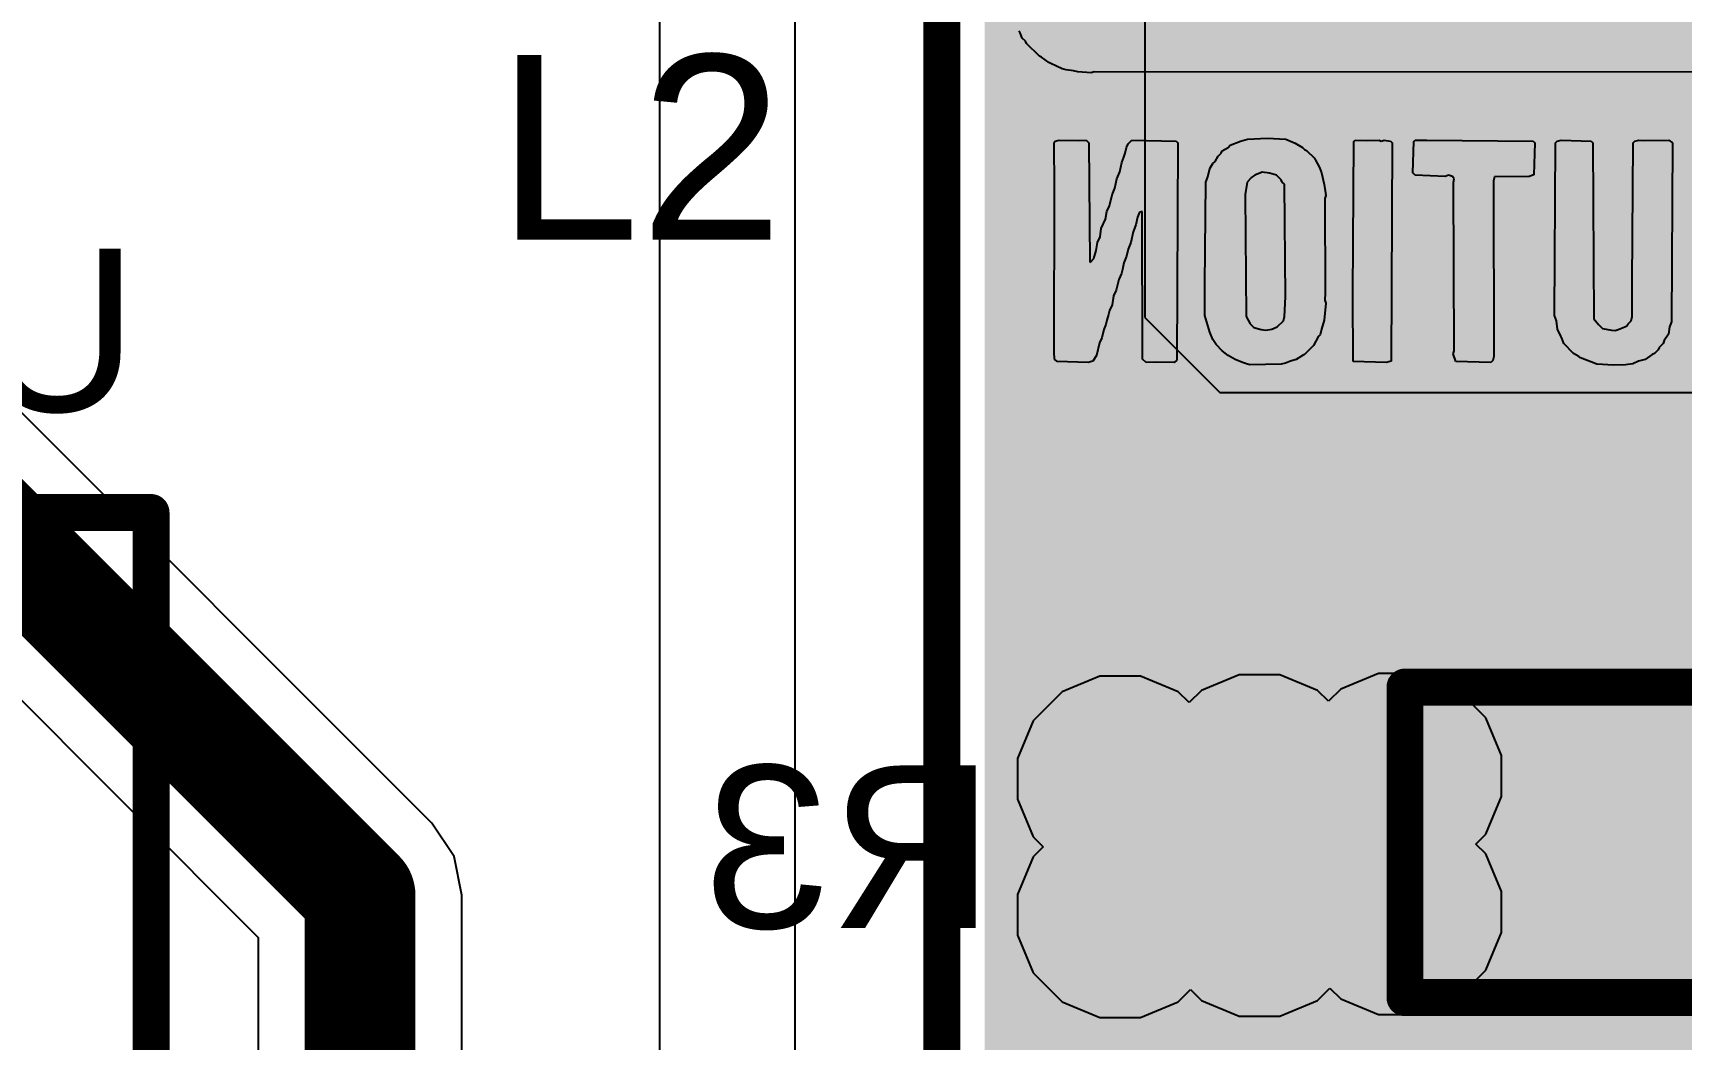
# Model space of a CAD drawing. Header units: millimetres. Extents: x -6 to 110, y 0 to 86.
# Drawn here: x 20.48 to 26.14, y 16.94 to 20.39 of the extents above; entities that cross this region are included whole.
import ezdxf

# ---------------------------------------------------------------- set-up
doc = ezdxf.new("R2010")
doc.units = ezdxf.units.MM
for name, color, linetype in [('BottomLayer', 5, 'Continuous'), ('BottomOverlay', 54, 'Continuous'), ('BottomPaste', 16, 'Continuous'), ('BottomSolder', 6, 'Continuous'), ('MidLayer1', 16, 'Continuous'), ('MidLayer2', 76, 'Continuous'), ('TopLayer', 1, 'Continuous'), ('TopOverlay', 2, 'Continuous'), ('ViaHoleLayer', 16, 'Continuous')]:
    doc.layers.add(name, color=color, linetype=linetype)
doc.styles.add('Arial', font='', dxfattribs={"height": 0.2})
doc.styles.get('Arial').set_extended_font_data('Arial')

# ---------------------------------------------------------------- blocks, each defined once
blk = doc.blocks.new('SMDRI127_471MT_16')
at = {"layer": 'TopOverlay', "const_width": 0.127}
blk.add_lwpolyline([(6.3246, -6.2738), (-6.35, -6.2738)], dxfattribs=at)
blk = doc.blocks.new('R___0603_B_25')
at = {"layer": 'BottomLayer'}
for points in [[(-1.143, -0.4445), (-1.143, 0.4445), (-0.381, 0.4445), (-0.381, -0.4445)], [(0.381, -0.4445), (0.381, 0.4445), (1.143, 0.4445), (1.143, -0.4445)]]:
    blk.add_hatch(color=5, dxfattribs=at).paths.add_polyline_path(points)
at = {"layer": 'BottomPaste'}
for points in [[(-1.143, -0.4445), (-1.143, 0.4445), (-0.381, 0.4445), (-0.381, -0.4445)], [(0.381, -0.4445), (0.381, 0.4445), (1.143, 0.4445), (1.143, -0.4445)]]:
    blk.add_hatch(color=16, dxfattribs=at).paths.add_polyline_path(points)
at = {"layer": 'BottomSolder'}
for points in [[(-1.2446, -0.5461), (-1.2446, 0.5461), (-0.2794, 0.5461), (-0.2794, -0.5461)], [(0.2794, -0.5461), (0.2794, 0.5461), (1.2446, 0.5461), (1.2446, -0.5461)]]:
    blk.add_hatch(color=6, dxfattribs=at).paths.add_polyline_path(points)
at = {"layer": 'BottomOverlay', "const_width": 0.127}
for points in [[(-1.2192, -0.5334), (-1.2192, 0.5334)], [(-1.2192, 0.5334), (1.2192, 0.5334)], [(1.2192, -0.5334), (1.2192, 0.5334)], [(-1.2192, -0.5334), (1.2192, -0.5334)]]:
    blk.add_lwpolyline(points, dxfattribs=at)
at = {"layer": 'BottomOverlay', "const_width": 0.0635}
for points in [[(-1.25095, 0.5334, 1), (-1.18745, 0.5334, 1)], [(-1.25095, 0.5334, 1), (-1.18745, 0.5334, 1)], [(1.18745, 0.5334, 1), (1.25095, 0.5334, 1)], [(1.18745, 0.5334, 1), (1.25095, 0.5334, 1)], [(-1.25095, -0.5334, 1), (-1.18745, -0.5334, 1)], [(-1.25095, -0.5334, 1), (-1.18745, -0.5334, 1)], [(1.18745, -0.5334, 1), (1.25095, -0.5334, 1)], [(1.18745, -0.5334, 1), (1.25095, -0.5334, 1)]]:
    blk.add_lwpolyline(points, format="xyb", close=True, dxfattribs=at)
blk = doc.blocks.new('SOT_89_3_B_37')
at = {"layer": 'BottomLayer'}
for points in [[(-1.79, 1.9975), (-1.21, 1.9975), (-1.21, 0.2675), (-1.79, 0.2675)], [(-0.29, 1.9975), (0.29, 1.9975), (0.29, 0.2675), (-0.29, 0.2675)], [(1.21, 1.9975), (1.79, 1.9975), (1.79, 0.2675), (1.21, 0.2675)], [(-0.9665, 0.3825), (0.9665, 0.3825), (0.9665, -2.6475), (-0.9665, -2.6475)]]:
    blk.add_hatch(color=5, dxfattribs=at).paths.add_polyline_path(points)
at = {"layer": 'BottomPaste'}
for points in [[(-1.79, 1.9975), (-1.21, 1.9975), (-1.21, 0.2675), (-1.79, 0.2675)], [(-0.29, 1.9975), (0.29, 1.9975), (0.29, 0.2675), (-0.29, 0.2675)], [(1.21, 1.9975), (1.79, 1.9975), (1.79, 0.2675), (1.21, 0.2675)], [(-0.9665, 0.3825), (0.9665, 0.3825), (0.9665, -2.6475), (-0.9665, -2.6475)]]:
    blk.add_hatch(color=16, dxfattribs=at).paths.add_polyline_path(points)
at = {"layer": 'BottomSolder'}
for points in [[(-1.8916, 2.0991), (-1.1084, 2.0991), (-1.1084, 0.1659), (-1.8916, 0.1659)], [(-0.3916, 2.0991), (0.3916, 2.0991), (0.3916, 0.1659), (-0.3916, 0.1659)], [(1.1084, 2.0991), (1.8916, 2.0991), (1.8916, 0.1659), (1.1084, 0.1659)], [(-1.0681, 0.4841), (1.0681, 0.4841), (1.0681, -2.7491), (-1.0681, -2.7491)]]:
    blk.add_hatch(color=6, dxfattribs=at).paths.add_polyline_path(points)
at = {"layer": 'BottomOverlay', "const_width": 0.127}
for points in [[(-2.0828, 1.27), (-2.0828, 1.016)], [(-1.9558, 1.143), (-2.0828, 1.27)], [(-1.9558, 1.143), (-2.0828, 1.016)], [(-2.3114, 0.889), (-2.3114, -1.7272)], [(2.3114, 0.889), (2.3114, -1.7272)], [(-1.1176, -1.7272), (-2.3114, -1.7272)], [(2.3114, -1.7272), (1.1176, -1.7272)]]:
    blk.add_lwpolyline(points, dxfattribs=at)
at = {"layer": 'BottomOverlay', "const_width": 0.0635}
for points in [[(-2.1146, 1.27, 1), (-2.0511, 1.27, 1)], [(-2.1146, 1.27, 1), (-2.0511, 1.27, 1)], [(-1.9876, 1.143, 1), (-1.9241, 1.143, 1)], [(-1.9876, 1.143, 1), (-1.9241, 1.143, 1)], [(-2.1146, 1.016, 1), (-2.0511, 1.016, 1)], [(-2.1146, 1.016, 1), (-2.0511, 1.016, 1)], [(-2.3432, 0.889, 1), (-2.2797, 0.889, 1)], [(2.2797, 0.889, 1), (2.3432, 0.889, 1)], [(-2.3432, -1.7272, 1), (-2.2797, -1.7272, 1)], [(-2.3432, -1.7272, 1), (-2.2797, -1.7272, 1)], [(-1.1494, -1.7272, 1), (-1.0859, -1.7272, 1)], [(1.0859, -1.7272, 1), (1.1494, -1.7272, 1)], [(2.2797, -1.7272, 1), (2.3432, -1.7272, 1)], [(2.2797, -1.7272, 1), (2.3432, -1.7272, 1)]]:
    blk.add_lwpolyline(points, format="xyb", close=True, dxfattribs=at)

msp = doc.modelspace()

# ---------------------------------------------------------------- hatches: boundary and pattern name
at = {"layer": 'BottomLayer'}
for points in [[(25.3882, 19.8783), (31.006, 19.8783), (31.006, 24.2316), (25.3882, 24.2316)], [(23.8684, 17.1458), (26.041, 17.1458), (26.041, 18.0574), (23.8684, 18.0574)]]:
    msp.add_hatch(color=5, dxfattribs=at).paths.add_polyline_path(points)
h = msp.add_hatch(color=5, dxfattribs=at)
edge = h.paths.add_edge_path()
edge.add_arc((24.2143, 17.8312), 0.2, 0, 360)
h = msp.add_hatch(color=5, dxfattribs=at)
edge = h.paths.add_edge_path()
edge.add_arc((24.6929, 17.836), 0.2, 0, 360)
h = msp.add_hatch(color=5, dxfattribs=at)
edge = h.paths.add_edge_path()
edge.add_arc((25.1714, 17.8407), 0.2, 0, 360)
h = msp.add_hatch(color=5, dxfattribs=at)
edge = h.paths.add_edge_path()
edge.add_arc((24.2143, 17.3641), 0.2, 0, 360)
h = msp.add_hatch(color=5, dxfattribs=at)
edge = h.paths.add_edge_path()
edge.add_arc((24.6929, 17.3688), 0.2, 0, 360)
h = msp.add_hatch(color=5, dxfattribs=at)
edge = h.paths.add_edge_path()
edge.add_arc((25.1714, 17.3736), 0.2, 0, 360)
at = {"layer": 'MidLayer1'}
h = msp.add_hatch(color=16, dxfattribs=at)
edge = h.paths.add_edge_path()
edge.add_arc((24.2143, 17.8312), 0.2, 0, 360)
h = msp.add_hatch(color=16, dxfattribs=at)
edge = h.paths.add_edge_path()
edge.add_arc((24.6929, 17.836), 0.2, 0, 360)
h = msp.add_hatch(color=16, dxfattribs=at)
edge = h.paths.add_edge_path()
edge.add_arc((25.1714, 17.8407), 0.2, 0, 360)
h = msp.add_hatch(color=16, dxfattribs=at)
edge = h.paths.add_edge_path()
edge.add_arc((24.2143, 17.3641), 0.2, 0, 360)
h = msp.add_hatch(color=16, dxfattribs=at)
edge = h.paths.add_edge_path()
edge.add_arc((24.6929, 17.3688), 0.2, 0, 360)
h = msp.add_hatch(color=16, dxfattribs=at)
edge = h.paths.add_edge_path()
edge.add_arc((25.1714, 17.3736), 0.2, 0, 360)
at = {"layer": 'MidLayer2'}
h = msp.add_hatch(color=76, dxfattribs=at)
edge = h.paths.add_edge_path()
edge.add_arc((24.2143, 17.8312), 0.2, 0, 360)
h = msp.add_hatch(color=76, dxfattribs=at)
edge = h.paths.add_edge_path()
edge.add_arc((24.6929, 17.836), 0.2, 0, 360)
h = msp.add_hatch(color=76, dxfattribs=at)
edge = h.paths.add_edge_path()
edge.add_arc((25.1714, 17.8407), 0.2, 0, 360)
h = msp.add_hatch(color=76, dxfattribs=at)
edge = h.paths.add_edge_path()
edge.add_arc((24.2143, 17.3641), 0.2, 0, 360)
h = msp.add_hatch(color=76, dxfattribs=at)
edge = h.paths.add_edge_path()
edge.add_arc((24.6929, 17.3688), 0.2, 0, 360)
h = msp.add_hatch(color=76, dxfattribs=at)
edge = h.paths.add_edge_path()
edge.add_arc((25.1714, 17.3736), 0.2, 0, 360)
at = {"layer": 'TopLayer'}
msp.add_hatch(color=1, dxfattribs=at).paths.add_polyline_path([(23.749, 14.4096), (37, 14.4096), (37, 20.5065), (23.749, 20.5065)])
h = msp.add_hatch(color=1, dxfattribs=at)
edge = h.paths.add_edge_path()
edge.add_arc((24.2143, 17.8312), 0.2, 0, 360)
h = msp.add_hatch(color=1, dxfattribs=at)
edge = h.paths.add_edge_path()
edge.add_arc((24.6929, 17.836), 0.2, 0, 360)
h = msp.add_hatch(color=1, dxfattribs=at)
edge = h.paths.add_edge_path()
edge.add_arc((25.1714, 17.8407), 0.2, 0, 360)
h = msp.add_hatch(color=1, dxfattribs=at)
edge = h.paths.add_edge_path()
edge.add_arc((24.2143, 17.3641), 0.2, 0, 360)
h = msp.add_hatch(color=1, dxfattribs=at)
edge = h.paths.add_edge_path()
edge.add_arc((24.6929, 17.3688), 0.2, 0, 360)
h = msp.add_hatch(color=1, dxfattribs=at)
edge = h.paths.add_edge_path()
edge.add_arc((25.1714, 17.3736), 0.2, 0, 360)
at = {"layer": 'ViaHoleLayer'}
h = msp.add_hatch(color=16, dxfattribs=at)
edge = h.paths.add_edge_path()
edge.add_arc((24.2143, 17.8312), 0.1, 0, 360)
h = msp.add_hatch(color=16, dxfattribs=at)
edge = h.paths.add_edge_path()
edge.add_arc((24.6929, 17.836), 0.1, 0, 360)
h = msp.add_hatch(color=16, dxfattribs=at)
edge = h.paths.add_edge_path()
edge.add_arc((25.1714, 17.8407), 0.1, 0, 360)
h = msp.add_hatch(color=16, dxfattribs=at)
edge = h.paths.add_edge_path()
edge.add_arc((24.2143, 17.3641), 0.1, 0, 360)
h = msp.add_hatch(color=16, dxfattribs=at)
edge = h.paths.add_edge_path()
edge.add_arc((24.6929, 17.3688), 0.1, 0, 360)
h = msp.add_hatch(color=16, dxfattribs=at)
edge = h.paths.add_edge_path()
edge.add_arc((25.1714, 17.3736), 0.1, 0, 360)

# ---------------------------------------------------------------- linework, layer by layer
at = {"layer": 'BottomLayer'}
msp.add_line((23.0972, 23.0017), (23.0972, 8.1764), dxfattribs=at)
at = {"layer": 'BottomOverlay'}
for p, q in [((23.8708, 20.3929), (23.8673, 20.4)), ((23.878, 20.3751), (23.8708, 20.3929)), ((23.8886, 20.3645), (23.878, 20.3751)), ((23.8922, 20.3573), (23.8886, 20.3645)), ((23.9366, 20.3129), (23.8922, 20.3573)), ((23.9437, 20.3093), (23.9366, 20.3129)), ((23.9686, 20.2916), (23.9437, 20.3093)), ((23.9757, 20.288), (23.9686, 20.2916)), ((24.0148, 20.2702), (23.9757, 20.288)), ((24.029, 20.2667), (24.0148, 20.2702)), ((24.0539, 20.2631), (24.029, 20.2667)), ((24.0682, 20.2596), (24.0539, 20.2631)), ((24.1144, 20.256), (24.0682, 20.2596)), ((24.125, 20.2596), (24.1144, 20.256)), ((26.8357, 20.2578), (24.125, 20.2596)), ((23.9873, 20.0142), (23.9909, 20.0213)), ((23.9891, 19.8631), (23.9873, 20.0142)), ((23.9909, 20.0213), (24.0051, 20.0249)), ((24.0051, 20.0249), (24.0709, 20.0231)), ((24.0709, 20.0231), (24.0975, 20.0249)), ((24.0975, 20.0249), (24.1064, 20.016)), ((24.1064, 20.016), (24.11, 19.6072)), ((24.2308, 19.9804), (24.2362, 20)), ((24.2362, 20), (24.2415, 20.0124)), ((24.2415, 20.0124), (24.2539, 20.0249)), ((24.2539, 20.0249), (24.4068, 20.0213)), ((24.4068, 20.0213), (24.4121, 20.016)), ((24.4121, 20.016), (24.4086, 19.2694)), ((24.5614, 19.9804), (24.565, 19.9876)), ((24.565, 19.9876), (24.5846, 20)), ((24.5846, 20), (24.5917, 20.0071)), ((24.5917, 20.0071), (24.6272, 20.0213)), ((24.6272, 20.0213), (24.6521, 20.0284)), ((24.6521, 20.0284), (24.7196, 20.032)), ((24.7196, 20.032), (24.7836, 20.0284)), ((24.7836, 20.0284), (24.8156, 20.0142)), ((24.8156, 20.0142), (24.8405, 20)), ((24.8405, 20), (24.8476, 19.9929)), ((24.8476, 19.9929), (24.8547, 19.9893)), ((24.8547, 19.9893), (24.8814, 19.9627)), ((25.0129, 19.497), (25.0165, 20.0196)), ((25.0165, 20.0196), (25.0218, 20.0249)), ((25.0218, 20.0249), (25.0591, 20.0231)), ((25.0591, 20.0231), (25.1036, 20.0249)), ((25.1036, 20.0249), (25.1107, 20.0213)), ((25.1107, 20.0213), (25.1214, 20.0249)), ((25.1214, 20.0249), (25.1427, 20.0213)), ((25.1427, 20.0213), (25.148, 20.016)), ((25.148, 20.016), (25.1445, 19.2659)), ((25.2191, 19.9129), (25.2227, 20.0196)), ((25.2227, 20.0196), (25.228, 20.0249)), ((25.228, 20.0249), (25.2636, 20.0249)), ((25.2636, 20.0249), (25.2671, 20.0249)), ((25.2671, 20.0249), (25.6333, 20.0213)), ((25.6333, 20.0213), (25.6386, 20.016)), ((25.6386, 20.016), (25.6351, 19.9058)), ((25.7062, 19.4223), (25.7097, 20.016)), ((25.7097, 20.016), (25.7151, 20.0213)), ((25.7151, 20.0213), (25.7293, 20.0249)), ((25.7293, 20.0249), (25.8324, 20.0213)), ((25.8324, 20.0213), (25.8377, 20.016)), ((25.8377, 20.016), (25.8413, 19.4116)), ((25.9728, 19.5361), (25.9763, 20.016)), ((25.9763, 20.016), (25.9817, 20.0213)), ((25.9817, 20.0213), (25.9959, 20.0249)), ((25.9959, 20.0249), (26.0119, 20.0231)), ((26.0119, 20.0231), (26.099, 20.0249)), ((26.099, 20.0249), (26.1114, 20.016)), ((26.1114, 20.016), (26.1079, 19.401)), ((24.2131, 19.9165), (24.2202, 19.9485)), ((24.2202, 19.9485), (24.2273, 19.9662)), ((24.2273, 19.9662), (24.2308, 19.9804)), ((24.5152, 19.8987), (24.5223, 19.9271)), ((24.5223, 19.9271), (24.533, 19.9449)), ((24.533, 19.9449), (24.5401, 19.952)), ((24.5401, 19.952), (24.5508, 19.9698)), ((24.5508, 19.9698), (24.5614, 19.9804)), ((24.8814, 19.9627), (24.885, 19.9556)), ((24.885, 19.9556), (24.8992, 19.9307)), ((24.8992, 19.9307), (24.9063, 19.9129)), ((24.1953, 19.8596), (24.2024, 19.8916)), ((24.2024, 19.8916), (24.2131, 19.9165)), ((24.5046, 19.529), (24.5081, 19.8809)), ((24.5081, 19.8809), (24.5152, 19.8987)), ((24.6503, 19.8809), (24.6432, 19.8382)), ((24.6645, 19.8951), (24.6503, 19.8809)), ((24.6663, 19.8969), (24.6645, 19.8951)), ((24.6699, 19.9005), (24.6663, 19.8969)), ((24.677, 19.904), (24.6699, 19.9005)), ((24.7019, 19.9147), (24.677, 19.904)), ((24.7268, 19.9111), (24.7019, 19.9147)), ((24.7516, 19.904), (24.7268, 19.9111)), ((24.7676, 19.888), (24.7516, 19.904)), ((24.7712, 19.8809), (24.7676, 19.888)), ((24.7783, 19.8738), (24.7712, 19.8809)), ((24.7819, 19.4863), (24.7783, 19.8738)), ((24.9063, 19.9129), (24.9152, 19.872)), ((24.9152, 19.872), (24.9187, 19.8507)), ((25.228, 19.904), (25.2191, 19.9129)), ((25.3311, 19.9005), (25.228, 19.904)), ((25.3418, 19.904), (25.3311, 19.9005)), ((25.356, 19.9005), (25.3418, 19.904)), ((25.3613, 19.8916), (25.356, 19.9005)), ((25.3596, 19.8791), (25.3613, 19.8916)), ((25.3613, 19.3014), (25.3596, 19.8791)), ((25.5, 19.8987), (25.4964, 19.8845)), ((25.4964, 19.8845), (25.4982, 19.2819)), ((25.6191, 19.9005), (25.5, 19.8987)), ((25.6351, 19.9058), (25.6191, 19.9005)), ((23.9873, 19.2961), (23.9891, 19.8596)), ((23.9891, 19.8596), (23.9891, 19.8631)), ((24.1775, 19.7991), (24.1864, 19.8365)), ((24.1864, 19.8365), (24.1953, 19.8596)), ((24.6432, 19.8382), (24.6468, 19.4188)), ((24.9205, 19.8347), (24.917, 19.824)), ((24.917, 19.824), (24.9187, 19.4987)), ((24.9187, 19.8507), (24.9205, 19.8347)), ((24.1633, 19.7529), (24.1686, 19.7796)), ((24.1686, 19.7796), (24.1775, 19.7991)), ((24.2735, 19.76), (24.2682, 19.7334)), ((24.2806, 19.7778), (24.2735, 19.76)), ((24.2895, 19.7796), (24.2806, 19.7778)), ((24.2913, 19.273), (24.2895, 19.7796)), ((24.1455, 19.6925), (24.1491, 19.7209)), ((24.1491, 19.7209), (24.1633, 19.7529)), ((24.2593, 19.7103), (24.2504, 19.6729)), ((24.2682, 19.7334), (24.2593, 19.7103)), ((24.1242, 19.6178), (24.1313, 19.6463)), ((24.1313, 19.6463), (24.1366, 19.6729)), ((24.1366, 19.6729), (24.1455, 19.6925)), ((24.2415, 19.6498), (24.2362, 19.6267)), ((24.2504, 19.6729), (24.2415, 19.6498)), ((24.11, 19.6072), (24.1117, 19.6054)), ((24.1117, 19.6054), (24.1242, 19.6178)), ((24.2273, 19.6036), (24.2219, 19.5805)), ((24.2362, 19.6267), (24.2273, 19.6036)), ((24.2095, 19.5467), (24.2006, 19.5094)), ((24.2184, 19.5663), (24.2095, 19.5467)), ((24.2219, 19.5805), (24.2184, 19.5663)), ((25.9728, 19.5325), (25.9728, 19.5361)), ((25.9728, 19.4188), (25.9728, 19.5325)), ((24.1917, 19.4899), (24.1864, 19.4596)), ((24.2006, 19.5094), (24.1917, 19.4899)), ((24.5046, 19.5254), (24.5046, 19.529)), ((24.5046, 19.4223), (24.5046, 19.5254)), ((24.7783, 19.4188), (24.7819, 19.4863)), ((24.9187, 19.4987), (24.917, 19.4756)), ((24.917, 19.4756), (24.9205, 19.465)), ((25.0129, 19.4934), (25.0129, 19.497)), ((25.0147, 19.2641), (25.0129, 19.4934)), ((24.1739, 19.4259), (24.1686, 19.4063)), ((24.1775, 19.4401), (24.1739, 19.4259)), ((24.1864, 19.4596), (24.1775, 19.4401)), ((24.5223, 19.3654), (24.5046, 19.4223)), ((24.6468, 19.4188), (24.661, 19.3939)), ((24.7747, 19.4045), (24.7783, 19.4188)), ((24.9205, 19.465), (24.9152, 19.4063)), ((25.7133, 19.4045), (25.7062, 19.4223)), ((25.9692, 19.4045), (25.9728, 19.4188)), ((24.158, 19.3743), (24.1508, 19.3459)), ((24.1651, 19.3921), (24.158, 19.3743)), ((24.1686, 19.4063), (24.1651, 19.3921)), ((24.533, 19.3405), (24.5223, 19.3654)), ((24.661, 19.3939), (24.6734, 19.3814)), ((24.6734, 19.3814), (24.6983, 19.3743)), ((24.6983, 19.3743), (24.7143, 19.3725)), ((24.7143, 19.3725), (24.7356, 19.3761)), ((24.7356, 19.3761), (24.7534, 19.3832)), ((24.7534, 19.3832), (24.7747, 19.4045)), ((24.9063, 19.3761), (24.901, 19.3565)), ((24.9152, 19.4063), (24.9063, 19.3761)), ((25.7168, 19.3761), (25.7133, 19.4045)), ((25.7275, 19.3512), (25.7168, 19.3761)), ((25.8413, 19.4116), (25.8573, 19.3921)), ((25.8573, 19.3921), (25.8715, 19.3779)), ((25.8715, 19.3779), (25.9017, 19.3725)), ((25.9017, 19.3725), (25.9141, 19.3708)), ((25.9141, 19.3708), (25.9248, 19.3743)), ((25.9248, 19.3743), (25.9479, 19.3832)), ((25.9479, 19.3832), (25.955, 19.3868)), ((25.955, 19.3868), (25.9586, 19.3939)), ((25.9586, 19.3939), (25.9692, 19.4045)), ((26.1008, 19.3832), (26.0972, 19.3583)), ((26.1079, 19.401), (26.1008, 19.3832)), ((24.1437, 19.3281), (24.1331, 19.2854)), ((24.1508, 19.3459), (24.1437, 19.3281)), ((24.5437, 19.3228), (24.533, 19.3405)), ((24.565, 19.3014), (24.5437, 19.3228)), ((24.8778, 19.3192), (24.8476, 19.289)), ((24.8956, 19.3512), (24.8778, 19.3192)), ((24.901, 19.3565), (24.8956, 19.3512)), ((25.7311, 19.3441), (25.7275, 19.3512)), ((25.7382, 19.3263), (25.7311, 19.3441)), ((25.7719, 19.2925), (25.7382, 19.3263)), ((26.0617, 19.305), (26.0492, 19.2925)), ((26.0652, 19.3121), (26.0617, 19.305)), ((26.0794, 19.3263), (26.0652, 19.3121)), ((26.083, 19.337), (26.0794, 19.3263)), ((26.0972, 19.3583), (26.083, 19.337)), ((23.9891, 19.273), (23.9873, 19.2961)), ((23.998, 19.2641), (23.9891, 19.273)), ((24.1046, 19.2606), (23.998, 19.2641)), ((24.1206, 19.2659), (24.1046, 19.2606)), ((24.1331, 19.2854), (24.1206, 19.2659)), ((24.3037, 19.2606), (24.2913, 19.273)), ((24.3339, 19.2623), (24.3037, 19.2606)), ((24.3997, 19.2606), (24.3339, 19.2623)), ((24.4086, 19.2694), (24.3997, 19.2606)), ((24.5846, 19.2854), (24.565, 19.3014)), ((24.6094, 19.2712), (24.5846, 19.2854)), ((24.6343, 19.2606), (24.6094, 19.2712)), ((24.6485, 19.257), (24.6343, 19.2606)), ((24.6592, 19.2534), (24.6485, 19.257)), ((24.7676, 19.2552), (24.6592, 19.2534)), ((24.7819, 19.2588), (24.7676, 19.2552)), ((24.7996, 19.2659), (24.7819, 19.2588)), ((24.8192, 19.2712), (24.7996, 19.2659)), ((24.8405, 19.2854), (24.8192, 19.2712)), ((24.8476, 19.289), (24.8405, 19.2854)), ((25.1285, 19.2606), (25.0147, 19.2641)), ((25.1445, 19.2659), (25.1285, 19.2606)), ((25.3578, 19.2908), (25.3613, 19.3014)), ((25.3667, 19.2641), (25.3578, 19.2908)), ((25.4875, 19.2606), (25.3667, 19.2641)), ((25.4946, 19.2677), (25.4875, 19.2606)), ((25.4982, 19.2819), (25.4946, 19.2677)), ((25.7897, 19.2819), (25.7719, 19.2925)), ((25.795, 19.2766), (25.7897, 19.2819)), ((25.8519, 19.2552), (25.795, 19.2766)), ((25.9088, 19.2517), (25.8519, 19.2552)), ((25.9497, 19.2534), (25.9088, 19.2517)), ((25.9746, 19.257), (25.9497, 19.2534)), ((25.9941, 19.2659), (25.9746, 19.257)), ((26.0172, 19.2712), (25.9941, 19.2659)), ((26.0421, 19.289), (26.0172, 19.2712)), ((26.0492, 19.2925), (26.0421, 19.289))]:
    msp.add_line(p, q, dxfattribs=at)
at = {"layer": 'MidLayer1'}
msp.add_line((22.6314, 22.3993), (22.6314, 14.5856), dxfattribs=at)
at = {"layer": 'MidLayer2'}
for p, q in [((24.2992, 23.6782), (24.2992, 19.4153)), ((24.2992, 19.4153), (24.5563, 19.1583)), ((24.5563, 19.1583), (28.2007, 19.1583)), ((24.1442, 18.1836), (24.0147, 18.13)), ((24.2844, 18.1836), (24.1442, 18.1836)), ((24.4139, 18.13), (24.2844, 18.1836)), ((24.6228, 18.1884), (24.4932, 18.1347)), ((24.763, 18.1884), (24.6228, 18.1884)), ((24.8925, 18.1347), (24.763, 18.1884)), ((25.1013, 18.1931), (24.9718, 18.1395)), ((25.2415, 18.1931), (25.1013, 18.1931)), ((25.371, 18.1395), (25.2415, 18.1931)), ((24.0147, 18.13), (23.9156, 18.0308)), ((24.4512, 18.0927), (24.4139, 18.13)), ((24.4932, 18.1347), (24.4512, 18.0927)), ((24.9298, 18.0974), (24.8925, 18.1347)), ((24.9718, 18.1395), (24.9298, 18.0974)), ((25.4701, 18.0403), (25.371, 18.1395)), ((23.9156, 18.0308), (23.8619, 17.9013)), ((25.5238, 17.9108), (25.4701, 18.0403)), ((23.8619, 17.9013), (23.8619, 17.7611)), ((25.5238, 17.7706), (25.5238, 17.9108)), ((23.8619, 17.7611), (23.9156, 17.6316)), ((25.4701, 17.6411), (25.5238, 17.7706)), ((23.9156, 17.6316), (23.9495, 17.5977)), ((25.4362, 17.6072), (25.4701, 17.6411)), ((25.4701, 17.5732), (25.4362, 17.6072)), ((23.9156, 17.5637), (23.8619, 17.4342)), ((23.9495, 17.5977), (23.9156, 17.5637)), ((25.5238, 17.4437), (25.4701, 17.5732)), ((25.5238, 17.3035), (25.5238, 17.4437)), ((23.8619, 17.4342), (23.8619, 17.294)), ((23.8619, 17.294), (23.9156, 17.1645)), ((25.4701, 17.174), (25.5238, 17.3035)), ((23.9156, 17.1645), (24.0147, 17.0653)), ((25.371, 17.0749), (25.4701, 17.174)), ((24.4139, 17.0653), (24.456, 17.1074)), ((24.456, 17.1074), (24.4932, 17.0701)), ((24.8925, 17.0701), (24.9345, 17.1121)), ((24.9345, 17.1121), (24.9718, 17.0749)), ((24.0147, 17.0653), (24.1442, 17.0117)), ((24.2844, 17.0117), (24.4139, 17.0653)), ((24.4932, 17.0701), (24.6228, 17.0164)), ((24.763, 17.0164), (24.8925, 17.0701)), ((24.9718, 17.0749), (25.1013, 17.0212)), ((25.2415, 17.0212), (25.371, 17.0749)), ((24.1442, 17.0117), (24.2844, 17.0117)), ((24.6228, 17.0164), (24.763, 17.0164)), ((25.1013, 17.0212), (25.2415, 17.0212))]:
    msp.add_line(p, q, dxfattribs=at)
at = {"layer": 'TopLayer'}
for p, q in [((23.0972, 23.0017), (23.0972, 13.8358)), ((21.8503, 17.6783), (19.8285, 19.7001)), ((19.299, 19.2407), (21.2534, 17.2862)), ((21.9261, 17.5648), (21.8503, 17.6783)), ((21.9527, 17.431), (21.9261, 17.5648)), ((21.9527, 9.406), (21.9527, 17.431)), ((21.9527, 17.431), (21.9527, 17.431)), ((21.2534, 17.2862), (21.2534, 9.406))]:
    msp.add_line(p, q, dxfattribs=at)
at = {"layer": 'TopLayer', "const_width": 0.381}
for points in [[(19.473, 19.5611), (21.6031, 17.431)], [(21.6031, 8.4916), (21.6031, 17.431)]]:
    msp.add_lwpolyline(points, dxfattribs=at)
at = {"layer": 'TopLayer', "const_width": 0.1905}
msp.add_lwpolyline([(21.5078, 17.431, 1), (21.6983, 17.431, 1)], format="xyb", close=True, dxfattribs=at)
msp.add_lwpolyline([(21.5078, 17.431, 1), (21.6983, 17.431, 1)], format="xyb", close=True, dxfattribs=at)

# ---------------------------------------------------------------- block references
for name, p, rotation in [('SMDRI127_471MT_16', (29.875, 14.1065), 270), ('SOT_89_3_B_37', (18.5738, 17.0186), 180)]:
    msp.add_blockref(name, p, dxfattribs=dict(rotation=rotation))
msp.add_blockref('R___0603_B_25', (26.4118, 17.6129))

# ---------------------------------------------------------------- texts
at = {"layer": 'BottomOverlay', "style": 'Arial', "text_generation_flag": 2}
msp.add_text('U2', height=0.5588, dxfattribs=at).set_placement((20.8407, 19.093))
msp.add_text('R3', height=0.5588, rotation=360, dxfattribs=at).set_placement((23.7815, 17.3183))
at = {"layer": 'TopOverlay', "style": 'Arial'}
msp.add_text('L2', height=0.635, dxfattribs=at).set_placement((22.071, 19.6826))

doc.saveas('drawing.dxf')
